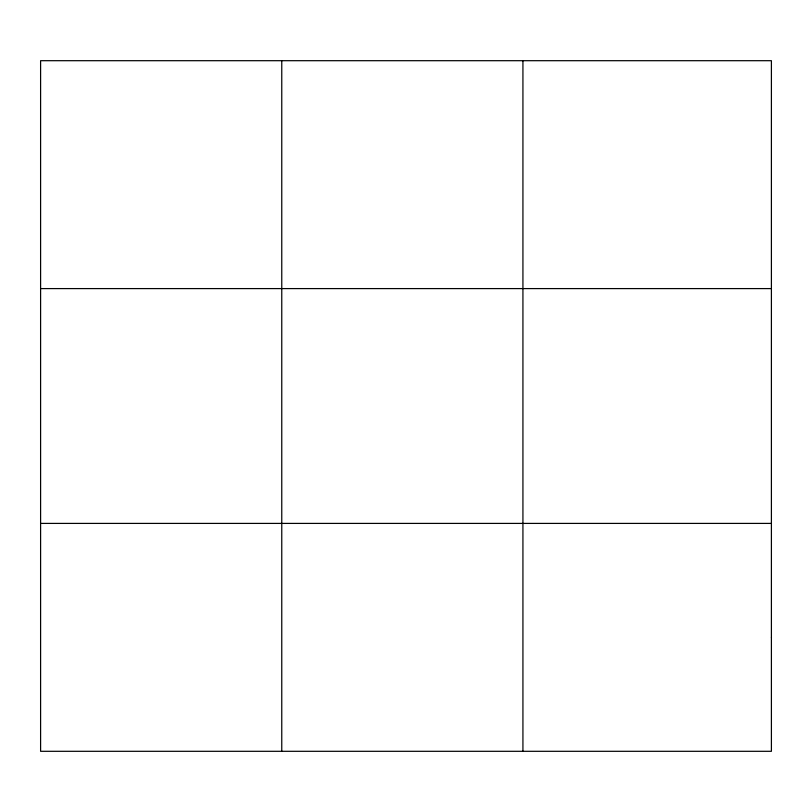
<?xml version="1.0" encoding="UTF-8"?>
<svg xmlns="http://www.w3.org/2000/svg" width="812" height="812" viewBox="0 0 812 812"><rect width="100%" height="100%" fill="white"/><g stroke="black" fill="none" stroke-linecap="round" stroke-linejoin="round"><path stroke-width="1.22" d="M281.764 751.303L281.764 60.697M522.928 751.303L522.928 60.697M40.6 288.595L771.4 288.595M40.6 523.405L771.4 523.405M771.4 637.359L771.4 751.303L40.6 751.303L40.6 60.697L771.4 60.697L771.4 637.359"/></g></svg>
